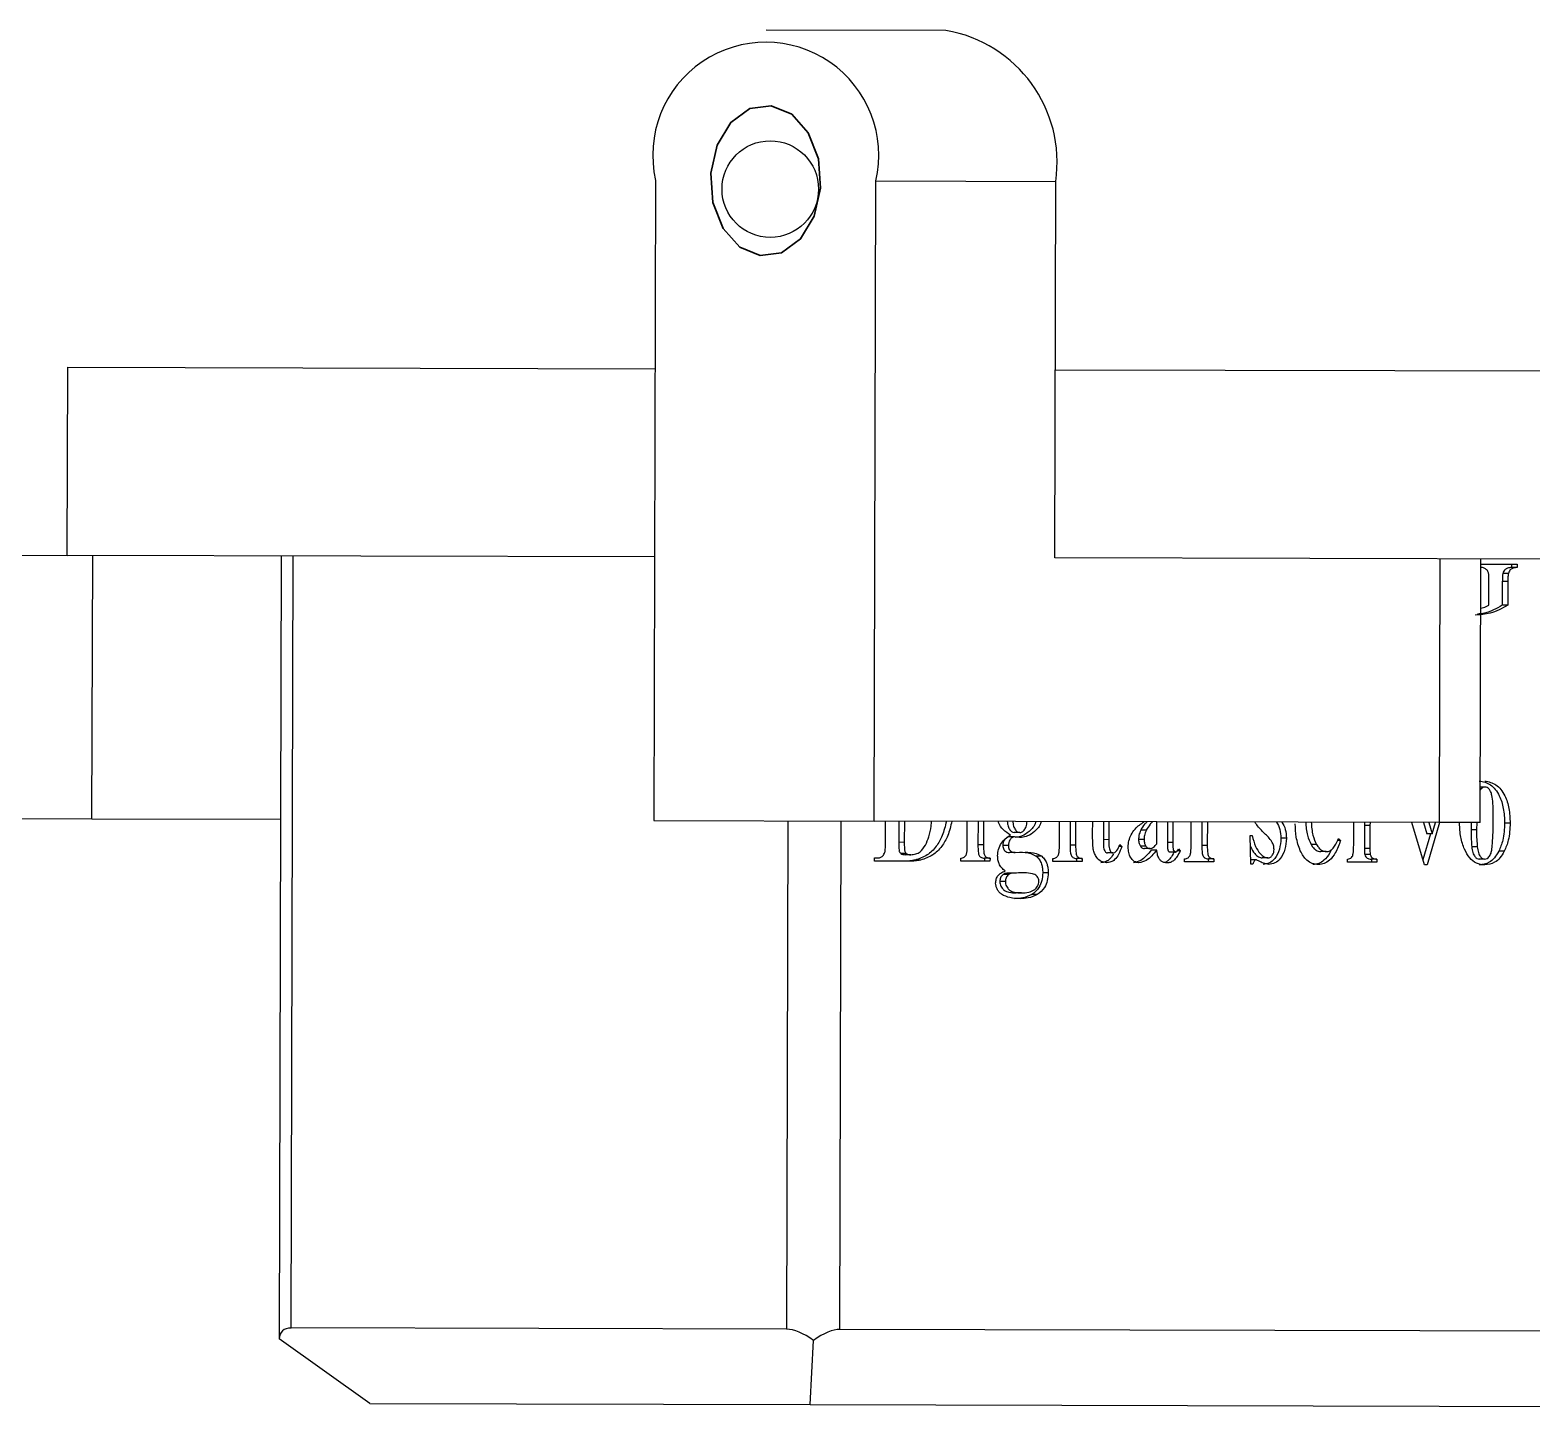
# Model space of a CAD drawing. Header units: millimetres. Extents: x -551930 to 36223, y -1733730 to 8014.
# Drawn here: x -551812.888 to -551808.401, y -1733704.604 to -1733700.49 of the extents above; entities that cross this region are included whole.
import ezdxf

# ---------------------------------------------------------------- set-up
doc = ezdxf.new("R2010")
doc.units = ezdxf.units.MM
doc.layers.get('0').update_dxf_attribs({"lineweight": 35})

msp = doc.modelspace()

# ---------------------------------------------------------------- linework, layer by layer
at = {"color": 7, "linetype": 'Continuous', "lineweight": 25}
for p, q in [((-551810.1518, -1733700.4916), (-551810.6892, -1733700.4902)), ((-551811.0193, -1733700.9394), (-551811.0241, -1733702.8519)), ((-551810.3663, -1733702.8535), (-551810.3614, -1733700.941)), ((-551810.3614, -1733700.941), (-551809.824, -1733700.9424)), ((-551809.8268, -1733702.0674), (-551809.824, -1733700.9424)), ((-551812.7768, -1733702.0599), (-551812.7753, -1733701.4974)), ((-551812.7753, -1733701.4974), (-551811.0207, -1733701.5019)), ((-551809.8254, -1733701.5049), (-551807.5333, -1733701.5107)), ((-551823.2608, -1733702.0333), (-551812.7768, -1733702.0599)), ((-551811.0221, -1733702.0644), (-551812.7768, -1733702.0599)), ((-551812.7028, -1733702.8476), (-551812.7008, -1733702.0601)), ((-551812.1379, -1733702.0615), (-551812.1438, -1733704.398)), ((-551807.5348, -1733702.0732), (-551809.8268, -1733702.0674)), ((-551808.6772, -1733702.8578), (-551808.6752, -1733702.0703)), ((-551808.5561, -1733702.8581), (-551808.5541, -1733702.0706)), ((-551808.5541, -1733702.0861), (-551808.4459, -1733702.0864)), ((-551808.4623, -1733702.0864), (-551808.4623, -1733702.0956)), ((-551808.4459, -1733702.0864), (-551808.4459, -1733702.0957)), ((-551808.5538, -1733702.0954), (-551808.5542, -1733702.0954)), ((-551808.472, -1733702.1138), (-551808.4884, -1733702.1138)), ((-551808.4459, -1733702.0957), (-551808.4623, -1733702.0956)), ((-551808.53, -1733702.2087), (-551808.5298, -1733702.1372)), ((-551808.49, -1733702.1373), (-551808.4902, -1733702.2088)), ((-551808.4735, -1733702.1374), (-551808.49, -1733702.1373)), ((-551808.4735, -1733702.1374), (-551808.4737, -1733702.2088)), ((-551808.4737, -1733702.2088), (-551808.4902, -1733702.2088)), ((-551808.5415, -1733702.7518), (-551808.5558, -1733702.7517)), ((-551812.7028, -1733702.8476), (-551814.5118, -1733702.843)), ((-551812.1399, -1733702.849), (-551812.7028, -1733702.8476)), ((-551811.0241, -1733702.8519), (-551810.3663, -1733702.8535)), ((-551808.6772, -1733702.8578), (-551810.3663, -1733702.8535)), ((-551810.3326, -1733702.9143), (-551810.3325, -1733702.8536)), ((-551810.2927, -1733702.8537), (-551810.2928, -1733702.9169)), ((-551810.2762, -1733702.8538), (-551810.2764, -1733702.917)), ((-551810.0884, -1733702.9245), (-551810.0882, -1733702.8542)), ((-551810.0562, -1733702.8543), (-551810.0564, -1733702.9245)), ((-551810.0398, -1733702.8544), (-551810.0399, -1733702.9246)), ((-551809.9316, -1733702.8879), (-551809.948, -1733702.8878)), ((-551809.813, -1733702.9252), (-551809.8129, -1733702.8549)), ((-551809.7809, -1733702.855), (-551809.7811, -1733702.9252)), ((-551809.7645, -1733702.8551), (-551809.7646, -1733702.9253)), ((-551809.7137, -1733702.8906), (-551809.7136, -1733702.8552)), ((-551809.6816, -1733702.8553), (-551809.6818, -1733702.9089)), ((-551809.6652, -1733702.8553), (-551809.6653, -1733702.909)), ((-551809.5535, -1733702.8807), (-551809.57, -1733702.8806)), ((-551809.5222, -1733702.9217), (-551809.5221, -1733702.8557)), ((-551809.4903, -1733702.8558), (-551809.4905, -1733702.9173)), ((-551809.4739, -1733702.8558), (-551809.474, -1733702.9173)), ((-551809.4197, -1733702.9262), (-551809.4195, -1733702.8559)), ((-551809.3876, -1733702.856), (-551809.3877, -1733702.9262)), ((-551809.3711, -1733702.8561), (-551809.3713, -1733702.9263)), ((-551808.9339, -1733702.9207), (-551808.9338, -1733702.8572)), ((-551808.9018, -1733702.8664), (-551808.902, -1733702.935)), ((-551808.9014, -1733702.8572), (-551808.9018, -1733702.8664)), ((-551808.8854, -1733702.8664), (-551808.9018, -1733702.8664)), ((-551808.8854, -1733702.8664), (-551808.8856, -1733702.9351)), ((-551808.885, -1733702.8573), (-551808.8854, -1733702.8664)), ((-551808.7229, -1733702.984), (-551808.7601, -1733702.8576)), ((-551808.7043, -1733702.8912), (-551808.7271, -1733702.9696)), ((-551808.7259, -1733702.8577), (-551808.7159, -1733702.8912)), ((-551808.6995, -1733702.8913), (-551808.7159, -1733702.8912)), ((-551808.6781, -1733702.8578), (-551808.7148, -1733702.984)), ((-551808.7094, -1733702.8577), (-551808.6995, -1733702.8913)), ((-551808.6995, -1733702.8913), (-551808.6901, -1733702.8578)), ((-551808.5561, -1733702.8581), (-551808.6772, -1733702.8578)), ((-551808.5831, -1733702.8581), (-551808.5835, -1733702.8798)), ((-551808.5671, -1733702.8798), (-551808.5835, -1733702.8798)), ((-551808.5666, -1733702.8581), (-551808.5671, -1733702.8798)), ((-551808.4666, -1733702.8593), (-551808.483, -1733702.8593)), ((-551810.2764, -1733702.917), (-551810.2928, -1733702.9169)), ((-551810.0399, -1733702.9246), (-551810.0564, -1733702.9245)), ((-551809.9655, -1733702.9264), (-551809.982, -1733702.9264)), ((-551809.9635, -1733702.9009), (-551809.9696, -1733702.9027)), ((-551809.9471, -1733702.901), (-551809.9635, -1733702.9009)), ((-551809.7646, -1733702.9253), (-551809.7811, -1733702.9252)), ((-551809.6653, -1733702.909), (-551809.6818, -1733702.9089)), ((-551809.6269, -1733702.9296), (-551809.6351, -1733702.9295)), ((-551809.6321, -1733702.9239), (-551809.6269, -1733702.9296)), ((-551809.5603, -1733702.9084), (-551809.5767, -1733702.9084)), ((-551809.5546, -1733702.9289), (-551809.571, -1733702.9289)), ((-551809.5424, -1733702.9357), (-551809.5588, -1733702.9356)), ((-551809.5223, -1733702.9402), (-551809.5387, -1733702.9401)), ((-551809.474, -1733702.9173), (-551809.4905, -1733702.9173)), ((-551809.4574, -1733702.9367), (-551809.4523, -1733702.9426)), ((-551809.3713, -1733702.9263), (-551809.3877, -1733702.9262)), ((-551809.2434, -1733702.8969), (-551809.2373, -1733702.8969)), ((-551809.241, -1733702.9818), (-551809.2434, -1733702.8969)), ((-551809.1348, -1733702.905), (-551809.1512, -1733702.905)), ((-551809.0447, -1733702.9237), (-551809.0612, -1733702.9237)), ((-551808.9731, -1733702.9116), (-551808.9818, -1733702.9116)), ((-551808.979, -1733702.906), (-551808.9731, -1733702.9116)), ((-551808.8856, -1733702.9351), (-551808.902, -1733702.935)), ((-551808.5647, -1733702.9303), (-551808.5812, -1733702.9302)), ((-551810.3657, -1733702.9636), (-551810.3578, -1733702.9636)), ((-551810.3657, -1733702.9728), (-551810.3657, -1733702.9636)), ((-551810.261, -1733702.9731), (-551810.3657, -1733702.9728)), ((-551810.2704, -1733702.9501), (-551810.2868, -1733702.95)), ((-551810.257, -1733702.954), (-551810.2734, -1733702.954)), ((-551810.2277, -1733702.9701), (-551810.2442, -1733702.97)), ((-551810.1078, -1733702.9735), (-551810.1078, -1733702.9645)), ((-551810.0204, -1733702.9737), (-551810.1078, -1733702.9735)), ((-551810.0368, -1733702.9647), (-551810.0368, -1733702.9736)), ((-551810.0203, -1733702.9647), (-551810.0368, -1733702.9647)), ((-551810.0203, -1733702.9647), (-551810.0204, -1733702.9737)), ((-551809.9453, -1733702.9472), (-551809.9617, -1733702.9472)), ((-551809.9453, -1733702.9472), (-551809.9155, -1733702.9468)), ((-551809.8657, -1733702.9584), (-551809.8822, -1733702.9583)), ((-551809.8325, -1733702.9742), (-551809.8325, -1733702.9652)), ((-551809.7451, -1733702.9744), (-551809.8325, -1733702.9742)), ((-551809.7615, -1733702.9654), (-551809.7615, -1733702.9743)), ((-551809.745, -1733702.9654), (-551809.7615, -1733702.9654)), ((-551809.745, -1733702.9654), (-551809.7451, -1733702.9744)), ((-551809.6534, -1733702.9488), (-551809.6698, -1733702.9488)), ((-551809.4666, -1733702.9459), (-551809.4831, -1733702.9459)), ((-551809.4523, -1733702.9426), (-551809.4612, -1733702.9426)), ((-551809.4391, -1733702.9752), (-551809.4391, -1733702.9662)), ((-551809.3517, -1733702.9754), (-551809.4391, -1733702.9752)), ((-551809.3681, -1733702.9664), (-551809.3682, -1733702.9753)), ((-551809.3517, -1733702.9664), (-551809.3681, -1733702.9664)), ((-551809.3517, -1733702.9664), (-551809.3517, -1733702.9754)), ((-551809.2256, -1733702.9693), (-551809.2413, -1733702.9692)), ((-551809.2352, -1733702.9818), (-551809.241, -1733702.9818)), ((-551809.1908, -1733702.9637), (-551809.2072, -1733702.9637)), ((-551809.0161, -1733702.9448), (-551809.0325, -1733702.9448)), ((-551808.9521, -1733702.9764), (-551808.952, -1733702.9674)), ((-551808.8646, -1733702.9766), (-551808.9521, -1733702.9764)), ((-551808.8845, -1733702.9536), (-551808.9009, -1733702.9535)), ((-551808.881, -1733702.9676), (-551808.8811, -1733702.9766)), ((-551808.8646, -1733702.9677), (-551808.881, -1733702.9676)), ((-551808.8646, -1733702.9677), (-551808.8646, -1733702.9766)), ((-551808.7148, -1733702.984), (-551808.7229, -1733702.984)), ((-551808.5428, -1733702.9671), (-551808.5592, -1733702.967)), ((-551808.5425, -1733702.9844), (-551808.5589, -1733702.9844)), ((-551808.4842, -1733702.9437), (-551808.5006, -1733702.9436)), ((-551809.9646, -1733703.0128), (-551809.981, -1733703.0128)), ((-551809.9413, -1733703.0086), (-551809.9577, -1733703.0086)), ((-551809.8464, -1733703.0083), (-551809.8628, -1733703.0083)), ((-551809.9744, -1733703.0341), (-551809.9909, -1733703.034)), ((-551809.9261, -1733703.0681), (-551809.9425, -1733703.0681)), ((-551809.8792, -1733703.0733), (-551809.8957, -1733703.0732)), ((-551810.6279, -1733704.3716), (-551812.108, -1733704.3679)), ((-551807.5514, -1733704.3794), (-551810.4689, -1733704.372)), ((-551811.8728, -1733704.5935), (-551812.1438, -1733704.4007)), ((-551810.5572, -1733704.5968), (-551810.5474, -1733704.4048)), ((-551811.8728, -1733704.5935), (-551810.5572, -1733704.5968)), ((-551810.5572, -1733704.5968), (-551807.7932, -1733704.6038))]:
    msp.add_line(p, q, dxfattribs=at)
at = {"color": 8, "linetype": 'Continuous', "lineweight": 25}
for p, q in [((-551812.108, -1733704.3679), (-551812.1022, -1733702.0616)), ((-551810.6241, -1733702.8529), (-551810.6279, -1733704.3716)), ((-551810.4689, -1733704.372), (-551810.4651, -1733702.8533))]:
    msp.add_line(p, q, dxfattribs=at)
at = {"color": 7, "linetype": 'Continuous', "flags": 128}
msp.add_lwpolyline([(-551810.5329, -1733700.8748), (-551810.5631, -1733700.7974), (-551810.6126, -1733700.7417), (-551810.674, -1733700.7163), (-551810.7379, -1733700.7249), (-551810.7945, -1733700.7663), (-551810.8353, -1733700.8342), (-551810.854, -1733700.9182), (-551810.8478, -1733701.0056), (-551810.8176, -1733701.083), (-551810.7681, -1733701.1387), (-551810.7067, -1733701.1641), (-551810.6428, -1733701.1555), (-551810.5862, -1733701.1141), (-551810.5454, -1733701.0462), (-551810.5267, -1733700.9622), (-551810.5329, -1733700.8748)], dxfattribs=at)
at = {"color": 7, "linetype": 'Continuous', "lineweight": 25}
msp.add_circle((-551810.6767, -1733700.9654), 0.1442, dxfattribs=at)
for centre, radius, start, end in [((-551810.2192, -1733700.8851), 0.3993, 351.7544, 80.2819), ((-551810.6902, -1733700.8642), 0.3376, 346.8441, 192.865)]:
    msp.add_arc(centre, radius, start, end, dxfattribs=at)
for centre, major_axis, ratio, start_param, end_param in [((-551812.0315, -1733704.4806), (-0.1029, 0.1034), 0.434428, 5.873356, 6.658754), ((-551810.5514, -1733704.4843), (-0.1029, 0.1034), 0.434428, 5.087958, 5.873356), ((-551810.5514, -1733704.4843), (0.1049, 0.1044), 0.394284, 0.375569, 1.160967)]:
    msp.add_ellipse(centre, major_axis=major_axis, ratio=ratio, start_param=start_param, end_param=end_param, dxfattribs=at)
for points, knots in [([(-551808.5298, -1733702.1372), (-551808.5298, -1733702.132), (-551808.5299, -1733702.1235), (-551808.5307, -1733702.113), (-551808.5332, -1733702.107), (-551808.5372, -1733702.1017), (-551808.5441, -1733702.0963), (-551808.5504, -1733702.0957), (-551808.5538, -1733702.0954)], [0, 0, 0, 0, 0.2474451, 0.3997958, 0.4795028, 0.5701818, 0.7685921, 1, 1, 1, 1]), ([(-551808.4884, -1733702.1138), (-551808.4887, -1733702.115), (-551808.4894, -1733702.1182), (-551808.4898, -1733702.1261), (-551808.4899, -1733702.1327), (-551808.49, -1733702.1373)], [0, 0, 0, 0, 0.165023, 0.418057, 1, 1, 1, 1]), ([(-551808.4623, -1733702.0956), (-551808.4664, -1733702.0961), (-551808.473, -1733702.097), (-551808.4811, -1733702.1007), (-551808.4858, -1733702.1068), (-551808.4875, -1733702.1114), (-551808.4884, -1733702.1138)], [0, 0, 0, 0, 0.39923, 0.650801, 0.817631, 1, 1, 1, 1]), ([(-551808.472, -1733702.1138), (-551808.4722, -1733702.1151), (-551808.4729, -1733702.1182), (-551808.4734, -1733702.1262), (-551808.4735, -1733702.1328), (-551808.4735, -1733702.1374)], [0, 0, 0, 0, 0.165023, 0.418057, 1, 1, 1, 1]), ([(-551808.4459, -1733702.0957), (-551808.4499, -1733702.0962), (-551808.4565, -1733702.097), (-551808.4646, -1733702.1007), (-551808.4693, -1733702.1068), (-551808.4711, -1733702.1114), (-551808.472, -1733702.1138)], [0, 0, 0, 0, 0.39923, 0.650801, 0.817631, 1, 1, 1, 1]), ([(-551808.4737, -1733702.2088), (-551808.4911, -1733702.2182), (-551808.5225, -1733702.2352), (-551808.5558, -1733702.2372), (-551808.5708, -1733702.238)], [0, 0, 0, 0, 0.551877, 1, 1, 1, 1]), ([(-551808.4902, -1733702.2088), (-551808.5074, -1733702.2186), (-551808.5316, -1733702.2324), (-551808.5572, -1733702.2345), (-551808.5645, -1733702.2351)], [0, 0, 0, 0, 0.715591, 1, 1, 1, 1]), ([(-551808.5545, -1733702.2171), (-551808.5516, -1733702.2168), (-551808.5432, -1733702.2157), (-551808.5353, -1733702.2115), (-551808.53, -1733702.2087)], [0, 0, 0, 0, 0.3358441, 1, 1, 1, 1]), ([(-551808.5587, -1733702.7338), (-551808.5472, -1733702.736), (-551808.5241, -1733702.7405), (-551808.4983, -1733702.7737), (-551808.4852, -1733702.8159), (-551808.4837, -1733702.8446), (-551808.483, -1733702.8593)], [0, 0, 0, 0, 0.268271, 0.539675, 0.764512, 1, 1, 1, 1]), ([(-551808.5415, -1733702.7518), (-551808.5436, -1733702.752), (-551808.5478, -1733702.7525), (-551808.5528, -1733702.7561), (-551808.555, -1733702.7596), (-551808.5558, -1733702.7609)], [0, 0, 0, 0, 0.3910139, 0.7738715, 1, 1, 1, 1]), ([(-551808.5422, -1733702.7338), (-551808.5307, -1733702.7361), (-551808.5076, -1733702.7405), (-551808.4819, -1733702.7737), (-551808.4687, -1733702.8159), (-551808.4673, -1733702.8446), (-551808.4666, -1733702.8593)], [0, 0, 0, 0, 0.268271, 0.539675, 0.764512, 1, 1, 1, 1]), ([(-551808.5298, -1733702.7571), (-551808.5317, -1733702.7554), (-551808.5353, -1733702.7522), (-551808.5395, -1733702.7519), (-551808.5415, -1733702.7518)], [0, 0, 0, 0, 0.532969, 1, 1, 1, 1]), ([(-551808.5172, -1733702.8396), (-551808.5173, -1733702.8263), (-551808.5173, -1733702.8053), (-551808.5199, -1733702.7801), (-551808.5242, -1733702.7653), (-551808.5281, -1733702.7597), (-551808.5298, -1733702.7571)], [0, 0, 0, 0, 0.456429, 0.727263, 0.874552, 1, 1, 1, 1]), ([(-551808.5209, -1733702.9368), (-551808.5198, -1733702.9227), (-551808.5172, -1733702.8904), (-551808.5172, -1733702.8579), (-551808.5172, -1733702.8396)], [0, 0, 0, 0, 0.436824, 1, 1, 1, 1]), ([(-551810.1507, -1733702.8541), (-551810.1542, -1733702.8688), (-551810.161, -1733702.8966), (-551810.1811, -1733702.9318), (-551810.209, -1733702.9584), (-551810.2319, -1733702.9659), (-551810.2442, -1733702.97)], [0, 0, 0, 0, 0.244914, 0.462355, 0.709531, 1, 1, 1, 1]), ([(-551810.1342, -1733702.8541), (-551810.1378, -1733702.8689), (-551810.1445, -1733702.8967), (-551810.1646, -1733702.9318), (-551810.1926, -1733702.9584), (-551810.2154, -1733702.966), (-551810.2277, -1733702.9701)], [0, 0, 0, 0, 0.244914, 0.462355, 0.709531, 1, 1, 1, 1]), ([(-551810.2129, -1733702.9253), (-551810.2093, -1733702.9171), (-551810.2017, -1733702.8995), (-551810.1962, -1733702.8746), (-551810.1954, -1733702.8587), (-551810.1952, -1733702.854)], [0, 0, 0, 0, 0.378914, 0.813685, 1, 1, 1, 1]), ([(-551809.9976, -1733702.9575), (-551809.9969, -1733702.9508), (-551809.9956, -1733702.9367), (-551809.9866, -1733702.9192), (-551809.9742, -1733702.905), (-551809.9646, -1733702.8986), (-551809.9593, -1733702.8951)], [0, 0, 0, 0, 0.22406, 0.477874, 0.715637, 1, 1, 1, 1]), ([(-551809.9593, -1733702.8951), (-551809.9668, -1733702.8903), (-551809.9804, -1733702.8816), (-551809.9927, -1733702.8655), (-551809.9956, -1733702.8554), (-551809.9959, -1733702.8545)], [0, 0, 0, 0, 0.524611, 0.954027, 1, 1, 1, 1]), ([(-551809.9687, -1733702.8545), (-551809.9683, -1733702.8581), (-551809.9674, -1733702.8662), (-551809.963, -1733702.8771), (-551809.9563, -1733702.8861), (-551809.9507, -1733702.8872), (-551809.948, -1733702.8878)], [0, 0, 0, 0, 0.221377, 0.499902, 0.761537, 1, 1, 1, 1]), ([(-551809.9523, -1733702.8546), (-551809.9519, -1733702.8582), (-551809.951, -1733702.8663), (-551809.9465, -1733702.8771), (-551809.9399, -1733702.8861), (-551809.9343, -1733702.8873), (-551809.9316, -1733702.8879)], [0, 0, 0, 0, 0.2213769, 0.4999022, 0.7615374, 1, 1, 1, 1]), ([(-551809.8843, -1733702.8548), (-551809.8844, -1733702.8554), (-551809.8867, -1733702.8688), (-551809.9027, -1733702.8845), (-551809.9228, -1733702.899), (-551809.9366, -1733702.9013), (-551809.9429, -1733702.9024)], [0, 0, 0, 0, 0.020209, 0.405866, 0.730197, 1, 1, 1, 1]), ([(-551809.9316, -1733702.8879), (-551809.9291, -1733702.8875), (-551809.9241, -1733702.8868), (-551809.9175, -1733702.8802), (-551809.9116, -1733702.8697), (-551809.9103, -1733702.8601), (-551809.9096, -1733702.8547)], [0, 0, 0, 0, 0.213637, 0.429183, 0.677278, 1, 1, 1, 1]), ([(-551809.8679, -1733702.8548), (-551809.868, -1733702.8555), (-551809.8703, -1733702.8689), (-551809.8863, -1733702.8846), (-551809.9063, -1733702.899), (-551809.9202, -1733702.9014), (-551809.9264, -1733702.9024)], [0, 0, 0, 0, 0.0202089, 0.4058655, 0.7301969, 1, 1, 1, 1]), ([(-551809.7121, -1733702.9372), (-551809.7126, -1733702.9309), (-551809.7139, -1733702.9155), (-551809.7137, -1733702.8999), (-551809.7137, -1733702.8906)], [0, 0, 0, 0, 0.4040334, 1, 1, 1, 1]), ([(-551809.6076, -1733702.9316), (-551809.6071, -1733702.9249), (-551809.6062, -1733702.9114), (-551809.5987, -1733702.8926), (-551809.584, -1733702.8715), (-551809.5694, -1733702.8619), (-551809.5599, -1733702.8556)], [0, 0, 0, 0, 0.180898, 0.367604, 0.583246, 1, 1, 1, 1]), ([(-551809.57, -1733702.8806), (-551809.5721, -1733702.8856), (-551809.5758, -1733702.8942), (-551809.5765, -1733702.9042), (-551809.5767, -1733702.9084)], [0, 0, 0, 0, 0.583071, 1, 1, 1, 1]), ([(-551809.5514, -1733702.8556), (-551809.5539, -1733702.858), (-551809.561, -1733702.8648), (-551809.5665, -1733702.8744), (-551809.57, -1733702.8806)], [0, 0, 0, 0, 0.353866, 1, 1, 1, 1]), ([(-551809.5535, -1733702.8807), (-551809.5557, -1733702.8857), (-551809.5594, -1733702.8942), (-551809.56, -1733702.9042), (-551809.5603, -1733702.9084)], [0, 0, 0, 0, 0.583071, 1, 1, 1, 1]), ([(-551809.535, -1733702.8556), (-551809.5375, -1733702.858), (-551809.5446, -1733702.8648), (-551809.55, -1733702.8745), (-551809.5535, -1733702.8807)], [0, 0, 0, 0, 0.353866, 1, 1, 1, 1]), ([(-551809.2002, -1733702.8903), (-551809.2084, -1733702.8822), (-551809.2187, -1733702.872), (-551809.2274, -1733702.8591), (-551809.2292, -1733702.8564)], [0, 0, 0, 0, 0.795598, 1, 1, 1, 1]), ([(-551809.172, -1733702.9383), (-551809.1722, -1733702.934), (-551809.1728, -1733702.9253), (-551809.1823, -1733702.9074), (-551809.1925, -1733702.8977), (-551809.2002, -1733702.8903)], [0, 0, 0, 0, 0.192724, 0.388298, 1, 1, 1, 1]), ([(-551809.1647, -1733702.8566), (-551809.1608, -1733702.8634), (-551809.1528, -1733702.8775), (-551809.1518, -1733702.8957), (-551809.1512, -1733702.905)], [0, 0, 0, 0, 0.489374, 1, 1, 1, 1]), ([(-551809.1482, -1733702.8566), (-551809.1443, -1733702.8635), (-551809.1364, -1733702.8775), (-551809.1353, -1733702.8957), (-551809.1348, -1733702.905)], [0, 0, 0, 0, 0.4893738, 1, 1, 1, 1]), ([(-551809.0935, -1733702.9427), (-551809.0983, -1733702.9291), (-551809.1072, -1733702.9036), (-551809.1079, -1733702.875), (-551809.1083, -1733702.8616)], [0, 0, 0, 0, 0.532315, 1, 1, 1, 1]), ([(-551809.0773, -1733702.8568), (-551809.0763, -1733702.8703), (-551809.0747, -1733702.8946), (-551809.0653, -1733702.9147), (-551809.0612, -1733702.9237)], [0, 0, 0, 0, 0.5537861, 1, 1, 1, 1]), ([(-551809.0608, -1733702.8568), (-551809.0599, -1733702.8703), (-551809.0582, -1733702.8947), (-551809.0489, -1733702.9148), (-551809.0447, -1733702.9237)], [0, 0, 0, 0, 0.553786, 1, 1, 1, 1]), ([(-551808.5425, -1733702.9844), (-551808.5509, -1733702.9836), (-551808.5669, -1733702.9819), (-551808.5885, -1733702.9649), (-551808.6043, -1733702.9369), (-551808.6158, -1733702.9013), (-551808.6171, -1733702.874), (-551808.6177, -1733702.8601)], [0, 0, 0, 0, 0.1974471, 0.3770542, 0.5611685, 0.7769461, 1, 1, 1, 1]), ([(-551808.5835, -1733702.8798), (-551808.5834, -1733702.8895), (-551808.5833, -1733702.9064), (-551808.5818, -1733702.9231), (-551808.5812, -1733702.9302)], [0, 0, 0, 0, 0.574953, 1, 1, 1, 1]), ([(-551808.5671, -1733702.8798), (-551808.567, -1733702.8895), (-551808.5668, -1733702.9064), (-551808.5653, -1733702.9232), (-551808.5647, -1733702.9303)], [0, 0, 0, 0, 0.574953, 1, 1, 1, 1]), ([(-551808.483, -1733702.8593), (-551808.4838, -1733702.8769), (-551808.4852, -1733702.9073), (-551808.4961, -1733702.9329), (-551808.5006, -1733702.9436)], [0, 0, 0, 0, 0.581388, 1, 1, 1, 1]), ([(-551808.4666, -1733702.8593), (-551808.4674, -1733702.877), (-551808.4687, -1733702.9073), (-551808.4796, -1733702.9329), (-551808.4842, -1733702.9437)], [0, 0, 0, 0, 0.5813877, 1, 1, 1, 1]), ([(-551810.3343, -1733702.9463), (-551810.334, -1733702.9447), (-551810.3332, -1733702.9406), (-551810.3328, -1733702.9298), (-551810.3327, -1733702.9207), (-551810.3326, -1733702.9143)], [0, 0, 0, 0, 0.148718, 0.398624, 1, 1, 1, 1]), ([(-551810.2928, -1733702.9169), (-551810.2928, -1733702.923), (-551810.2928, -1733702.932), (-551810.292, -1733702.9428), (-551810.2895, -1733702.9477), (-551810.2877, -1733702.9492), (-551810.2868, -1733702.95)], [0, 0, 0, 0, 0.51001, 0.74916, 0.870945, 1, 1, 1, 1]), ([(-551810.2764, -1733702.917), (-551810.2764, -1733702.9231), (-551810.2763, -1733702.932), (-551810.2755, -1733702.9428), (-551810.2731, -1733702.9477), (-551810.2713, -1733702.9493), (-551810.2704, -1733702.9501)], [0, 0, 0, 0, 0.51001, 0.74916, 0.870945, 1, 1, 1, 1]), ([(-551810.257, -1733702.954), (-551810.2519, -1733702.9536), (-551810.2423, -1733702.9529), (-551810.2262, -1733702.9449), (-551810.2179, -1733702.9327), (-551810.2129, -1733702.9253)], [0, 0, 0, 0, 0.303059, 0.578562, 1, 1, 1, 1]), ([(-551810.0919, -1733702.9553), (-551810.0915, -1733702.9544), (-551810.0905, -1733702.9523), (-551810.0896, -1733702.948), (-551810.0885, -1733702.9387), (-551810.0884, -1733702.9306), (-551810.0884, -1733702.9245)], [0, 0, 0, 0, 0.102997, 0.240765, 0.417772, 1, 1, 1, 1]), ([(-551810.0564, -1733702.9245), (-551810.0563, -1733702.9328), (-551810.0563, -1733702.943), (-551810.0538, -1733702.9544), (-551810.0513, -1733702.9588), (-551810.0476, -1733702.9618), (-551810.0426, -1733702.9639), (-551810.0389, -1733702.9644), (-551810.0368, -1733702.9647)], [0, 0, 0, 0, 0.423641, 0.52808, 0.608585, 0.713504, 0.842176, 1, 1, 1, 1]), ([(-551810.0399, -1733702.9246), (-551810.0399, -1733702.9328), (-551810.0398, -1733702.9431), (-551810.0373, -1733702.9544), (-551810.0348, -1733702.9588), (-551810.0312, -1733702.9618), (-551810.0262, -1733702.9639), (-551810.0224, -1733702.9644), (-551810.0203, -1733702.9647)], [0, 0, 0, 0, 0.423641, 0.52808, 0.608585, 0.713504, 0.842176, 1, 1, 1, 1]), ([(-551809.9738, -1733702.9059), (-551809.9753, -1733702.9072), (-551809.9784, -1733702.9102), (-551809.9814, -1733702.9177), (-551809.9818, -1733702.9235), (-551809.982, -1733702.9264)], [0, 0, 0, 0, 0.297557, 0.649196, 1, 1, 1, 1]), ([(-551809.982, -1733702.9264), (-551809.9819, -1733702.9285), (-551809.9816, -1733702.9327), (-551809.9794, -1733702.9384), (-551809.9757, -1733702.9436), (-551809.9694, -1733702.9468), (-551809.9645, -1733702.947), (-551809.9617, -1733702.9472)], [0, 0, 0, 0, 0.155654, 0.306588, 0.470114, 0.701011, 1, 1, 1, 1]), ([(-551809.9471, -1733702.901), (-551809.9499, -1733702.9014), (-551809.9553, -1733702.9022), (-551809.9613, -1733702.9093), (-551809.9649, -1733702.9176), (-551809.9653, -1733702.9235), (-551809.9655, -1733702.9264)], [0, 0, 0, 0, 0.2907808, 0.5745326, 0.7875189, 1, 1, 1, 1]), ([(-551809.9655, -1733702.9264), (-551809.9654, -1733702.9286), (-551809.9652, -1733702.9328), (-551809.963, -1733702.9385), (-551809.9592, -1733702.9436), (-551809.953, -1733702.9468), (-551809.9481, -1733702.9471), (-551809.9453, -1733702.9472)], [0, 0, 0, 0, 0.155654, 0.306588, 0.470114, 0.701011, 1, 1, 1, 1]), ([(-551809.9264, -1733702.9024), (-551809.9273, -1733702.9024), (-551809.9296, -1733702.9023), (-551809.9365, -1733702.9018), (-551809.9426, -1733702.9013), (-551809.9471, -1733702.901)], [0, 0, 0, 0, 0.122215, 0.340922, 1, 1, 1, 1]), ([(-551809.8166, -1733702.956), (-551809.8161, -1733702.9551), (-551809.8152, -1733702.953), (-551809.8143, -1733702.9487), (-551809.8132, -1733702.9394), (-551809.8131, -1733702.9313), (-551809.813, -1733702.9252)], [0, 0, 0, 0, 0.102997, 0.240765, 0.417772, 1, 1, 1, 1]), ([(-551809.7811, -1733702.9252), (-551809.781, -1733702.9335), (-551809.781, -1733702.9437), (-551809.7785, -1733702.9551), (-551809.776, -1733702.9595), (-551809.7723, -1733702.9625), (-551809.7673, -1733702.9646), (-551809.7636, -1733702.9651), (-551809.7615, -1733702.9654)], [0, 0, 0, 0, 0.423641, 0.52808, 0.608585, 0.713504, 0.842176, 1, 1, 1, 1]), ([(-551809.7646, -1733702.9253), (-551809.7646, -1733702.9335), (-551809.7645, -1733702.9438), (-551809.762, -1733702.9551), (-551809.7595, -1733702.9595), (-551809.7559, -1733702.9625), (-551809.7509, -1733702.9646), (-551809.7471, -1733702.9651), (-551809.745, -1733702.9654)], [0, 0, 0, 0, 0.423641, 0.52808, 0.608585, 0.713504, 0.842176, 1, 1, 1, 1]), ([(-551809.6726, -1733702.9779), (-551809.6779, -1733702.9773), (-551809.6884, -1733702.976), (-551809.7003, -1733702.9641), (-551809.7084, -1733702.9511), (-551809.7109, -1733702.9417), (-551809.7121, -1733702.9372)], [0, 0, 0, 0, 0.308954, 0.601284, 0.810624, 1, 1, 1, 1]), ([(-551809.6818, -1733702.9089), (-551809.6817, -1733702.9151), (-551809.6817, -1733702.9244), (-551809.6807, -1733702.9361), (-551809.6782, -1733702.9424), (-551809.6753, -1733702.9459), (-551809.6726, -1733702.9483), (-551809.6707, -1733702.9486), (-551809.6698, -1733702.9488)], [0, 0, 0, 0, 0.3807105, 0.5811935, 0.7187676, 0.8257637, 0.9198617, 1, 1, 1, 1]), ([(-551809.6269, -1733702.9296), (-551809.6296, -1733702.9377), (-551809.6348, -1733702.9529), (-551809.6467, -1733702.9686), (-551809.6596, -1733702.9768), (-551809.6682, -1733702.9775), (-551809.6726, -1733702.9779)], [0, 0, 0, 0, 0.307089, 0.57542, 0.780827, 1, 1, 1, 1]), ([(-551809.6653, -1733702.909), (-551809.6653, -1733702.9151), (-551809.6653, -1733702.9244), (-551809.6643, -1733702.9361), (-551809.6617, -1733702.9424), (-551809.6589, -1733702.946), (-551809.6562, -1733702.9483), (-551809.6542, -1733702.9487), (-551809.6534, -1733702.9488)], [0, 0, 0, 0, 0.38071, 0.581193, 0.718768, 0.825764, 0.919862, 1, 1, 1, 1]), ([(-551809.6534, -1733702.9488), (-551809.6513, -1733702.9484), (-551809.6467, -1733702.9475), (-551809.6389, -1733702.939), (-551809.6348, -1733702.93), (-551809.6321, -1733702.9239)], [0, 0, 0, 0, 0.221959, 0.476499, 1, 1, 1, 1]), ([(-551809.5756, -1733702.9782), (-551809.5804, -1733702.9774), (-551809.5899, -1733702.9759), (-551809.6005, -1733702.9634), (-551809.6067, -1733702.9479), (-551809.6073, -1733702.9371), (-551809.6076, -1733702.9316)], [0, 0, 0, 0, 0.284469, 0.561949, 0.776319, 1, 1, 1, 1]), ([(-551809.5387, -1733702.9401), (-551809.5486, -1733702.9523), (-551809.5644, -1733702.9717), (-551809.5845, -1733702.9764), (-551809.592, -1733702.9781)], [0, 0, 0, 0, 0.6264559, 1, 1, 1, 1]), ([(-551809.5767, -1733702.9084), (-551809.5764, -1733702.9126), (-551809.5758, -1733702.9202), (-551809.5725, -1733702.9262), (-551809.571, -1733702.9289)], [0, 0, 0, 0, 0.548531, 1, 1, 1, 1]), ([(-551809.5223, -1733702.9402), (-551809.5322, -1733702.9523), (-551809.548, -1733702.9717), (-551809.5681, -1733702.9764), (-551809.5756, -1733702.9782)], [0, 0, 0, 0, 0.626456, 1, 1, 1, 1]), ([(-551809.571, -1733702.9289), (-551809.5691, -1733702.931), (-551809.5655, -1733702.9351), (-551809.561, -1733702.9355), (-551809.5588, -1733702.9356)], [0, 0, 0, 0, 0.5283943, 1, 1, 1, 1]), ([(-551809.5603, -1733702.9084), (-551809.56, -1733702.9126), (-551809.5594, -1733702.9203), (-551809.5561, -1733702.9262), (-551809.5546, -1733702.9289)], [0, 0, 0, 0, 0.5485313, 1, 1, 1, 1]), ([(-551809.5546, -1733702.9289), (-551809.5527, -1733702.9311), (-551809.5491, -1733702.9352), (-551809.5445, -1733702.9355), (-551809.5424, -1733702.9357)], [0, 0, 0, 0, 0.528394, 1, 1, 1, 1]), ([(-551809.5424, -1733702.9357), (-551809.5407, -1733702.9354), (-551809.537, -1733702.9349), (-551809.53, -1733702.9303), (-551809.5253, -1733702.9251), (-551809.5222, -1733702.9217)], [0, 0, 0, 0, 0.22547, 0.487942, 1, 1, 1, 1]), ([(-551809.4912, -1733702.9784), (-551809.4944, -1733702.9782), (-551809.5004, -1733702.9778), (-551809.5086, -1733702.9737), (-551809.5154, -1733702.9664), (-551809.5204, -1733702.9548), (-551809.5216, -1733702.9453), (-551809.5223, -1733702.9402)], [0, 0, 0, 0, 0.21253, 0.395915, 0.56405, 0.76685, 1, 1, 1, 1]), ([(-551809.4905, -1733702.9173), (-551809.4906, -1733702.9236), (-551809.4908, -1733702.931), (-551809.4894, -1733702.939), (-551809.4886, -1733702.9414), (-551809.4876, -1733702.9434), (-551809.4862, -1733702.9449), (-551809.4847, -1733702.9457), (-551809.4836, -1733702.9458), (-551809.4831, -1733702.9459)], [0, 0, 0, 0, 0.55111, 0.642796, 0.717014, 0.791849, 0.861239, 0.929162, 1, 1, 1, 1]), ([(-551809.474, -1733702.9173), (-551809.4742, -1733702.9237), (-551809.4743, -1733702.931), (-551809.473, -1733702.939), (-551809.4722, -1733702.9415), (-551809.4711, -1733702.9435), (-551809.4698, -1733702.9449), (-551809.4683, -1733702.9458), (-551809.4672, -1733702.9459), (-551809.4666, -1733702.9459)], [0, 0, 0, 0, 0.55111, 0.642796, 0.717014, 0.791849, 0.861239, 0.929162, 1, 1, 1, 1]), ([(-551809.4666, -1733702.9459), (-551809.4657, -1733702.9458), (-551809.4639, -1733702.9455), (-551809.4605, -1733702.9424), (-551809.4587, -1733702.939), (-551809.4574, -1733702.9367)], [0, 0, 0, 0, 0.227442, 0.485352, 1, 1, 1, 1]), ([(-551809.4232, -1733702.957), (-551809.4228, -1733702.9561), (-551809.4218, -1733702.954), (-551809.421, -1733702.9497), (-551809.4198, -1733702.9404), (-551809.4198, -1733702.9323), (-551809.4197, -1733702.9262)], [0, 0, 0, 0, 0.102997, 0.240765, 0.417772, 1, 1, 1, 1]), ([(-551809.3877, -1733702.9262), (-551809.3877, -1733702.9345), (-551809.3876, -1733702.9447), (-551809.3851, -1733702.9561), (-551809.3826, -1733702.9605), (-551809.379, -1733702.9635), (-551809.374, -1733702.9656), (-551809.3702, -1733702.9661), (-551809.3681, -1733702.9664)], [0, 0, 0, 0, 0.423641, 0.52808, 0.608585, 0.713504, 0.842176, 1, 1, 1, 1]), ([(-551809.3713, -1733702.9263), (-551809.3712, -1733702.9345), (-551809.3712, -1733702.9448), (-551809.3687, -1733702.9561), (-551809.3662, -1733702.9605), (-551809.3625, -1733702.9635), (-551809.3575, -1733702.9656), (-551809.3538, -1733702.9661), (-551809.3517, -1733702.9664)], [0, 0, 0, 0, 0.423641, 0.52808, 0.608585, 0.713504, 0.842176, 1, 1, 1, 1]), ([(-551809.2424, -1733702.9305), (-551809.2384, -1733702.9377), (-551809.2316, -1733702.9498), (-551809.219, -1733702.9613), (-551809.2109, -1733702.9629), (-551809.2072, -1733702.9637)], [0, 0, 0, 0, 0.437328, 0.743049, 1, 1, 1, 1]), ([(-551809.2373, -1733702.8969), (-551809.2344, -1733702.9081), (-551809.229, -1733702.9286), (-551809.2154, -1733702.9493), (-551809.2026, -1733702.9614), (-551809.1945, -1733702.963), (-551809.1908, -1733702.9637)], [0, 0, 0, 0, 0.352137, 0.647168, 0.838875, 1, 1, 1, 1]), ([(-551809.1512, -1733702.905), (-551809.1522, -1733702.9162), (-551809.1542, -1733702.9388), (-551809.1675, -1733702.9655), (-551809.1855, -1733702.9804), (-551809.1979, -1733702.982), (-551809.2042, -1733702.9828)], [0, 0, 0, 0, 0.27462, 0.55512, 0.774304, 1, 1, 1, 1]), ([(-551809.1908, -1733702.9637), (-551809.1879, -1733702.9634), (-551809.1824, -1733702.9626), (-551809.1762, -1733702.9556), (-551809.1725, -1733702.9472), (-551809.1722, -1733702.9413), (-551809.172, -1733702.9383)], [0, 0, 0, 0, 0.296954, 0.576829, 0.786732, 1, 1, 1, 1]), ([(-551809.1348, -1733702.905), (-551809.1358, -1733702.9162), (-551809.1378, -1733702.9388), (-551809.151, -1733702.9655), (-551809.1691, -1733702.9804), (-551809.1815, -1733702.982), (-551809.1878, -1733702.9828)], [0, 0, 0, 0, 0.27462, 0.55512, 0.774304, 1, 1, 1, 1]), ([(-551809.0612, -1733702.9237), (-551809.0589, -1733702.9272), (-551809.0546, -1733702.9341), (-551809.0451, -1733702.9428), (-551809.0373, -1733702.944), (-551809.0325, -1733702.9448)], [0, 0, 0, 0, 0.298006, 0.572965, 1, 1, 1, 1]), ([(-551809.0015, -1733702.9394), (-551809.0027, -1733702.9424), (-551809.0078, -1733702.9552), (-551809.0204, -1733702.9703), (-551809.0382, -1733702.9816), (-551809.0497, -1733702.9826), (-551809.0556, -1733702.9831)], [0, 0, 0, 0, 0.110918, 0.469145, 0.728618, 1, 1, 1, 1]), ([(-551809.0447, -1733702.9237), (-551809.0425, -1733702.9273), (-551809.0382, -1733702.9341), (-551809.0286, -1733702.9428), (-551809.0208, -1733702.9441), (-551809.0161, -1733702.9448)], [0, 0, 0, 0, 0.298006, 0.572965, 1, 1, 1, 1]), ([(-551808.9731, -1733702.9116), (-551808.9779, -1733702.9244), (-551808.9863, -1733702.9471), (-551809.0038, -1733702.9704), (-551809.0218, -1733702.9816), (-551809.0333, -1733702.9826), (-551809.0391, -1733702.9832)], [0, 0, 0, 0, 0.33984, 0.60583, 0.798494, 1, 1, 1, 1]), ([(-551809.0161, -1733702.9448), (-551809.0123, -1733702.9444), (-551809.0048, -1733702.9434), (-551808.9948, -1733702.9349), (-551808.9864, -1733702.9219), (-551808.9817, -1733702.9117), (-551808.979, -1733702.906)], [0, 0, 0, 0, 0.233954, 0.4712, 0.703641, 1, 1, 1, 1]), ([(-551808.952, -1733702.9674), (-551808.9497, -1733702.967), (-551808.9455, -1733702.9662), (-551808.9401, -1733702.9629), (-551808.9366, -1733702.9572), (-551808.9353, -1733702.9496), (-551808.9341, -1733702.9375), (-551808.934, -1733702.9275), (-551808.9339, -1733702.9207)], [0, 0, 0, 0, 0.16572, 0.296465, 0.410069, 0.518147, 0.669607, 1, 1, 1, 1]), ([(-551808.902, -1733702.935), (-551808.902, -1733702.9394), (-551808.902, -1733702.9448), (-551808.9015, -1733702.951), (-551808.9011, -1733702.9528), (-551808.9009, -1733702.9535)], [0, 0, 0, 0, 0.6970661, 0.8746471, 1, 1, 1, 1]), ([(-551808.8856, -1733702.9351), (-551808.8855, -1733702.9394), (-551808.8855, -1733702.9448), (-551808.885, -1733702.951), (-551808.8846, -1733702.9528), (-551808.8845, -1733702.9536)], [0, 0, 0, 0, 0.697066, 0.874647, 1, 1, 1, 1]), ([(-551808.5812, -1733702.9302), (-551808.5804, -1733702.9362), (-551808.5789, -1733702.9472), (-551808.5729, -1733702.9592), (-551808.5661, -1733702.9659), (-551808.5615, -1733702.9667), (-551808.5592, -1733702.967)], [0, 0, 0, 0, 0.3399011, 0.6219485, 0.8154038, 1, 1, 1, 1]), ([(-551808.5647, -1733702.9303), (-551808.5639, -1733702.9363), (-551808.5625, -1733702.9472), (-551808.5565, -1733702.9592), (-551808.5497, -1733702.966), (-551808.5451, -1733702.9667), (-551808.5428, -1733702.9671)], [0, 0, 0, 0, 0.339901, 0.621949, 0.815404, 1, 1, 1, 1]), ([(-551808.53, -1733702.9607), (-551808.5277, -1733702.957), (-551808.5233, -1733702.9501), (-551808.5217, -1733702.9411), (-551808.5209, -1733702.9368)], [0, 0, 0, 0, 0.531877, 1, 1, 1, 1]), ([(-551810.3578, -1733702.9636), (-551810.3545, -1733702.9634), (-551810.3487, -1733702.9632), (-551810.3415, -1733702.9589), (-551810.3369, -1733702.953), (-551810.3351, -1733702.9485), (-551810.3343, -1733702.9463)], [0, 0, 0, 0, 0.354809, 0.623284, 0.811153, 1, 1, 1, 1]), ([(-551810.2868, -1733702.95), (-551810.2847, -1733702.9513), (-551810.2804, -1733702.9538), (-551810.2758, -1733702.9539), (-551810.2734, -1733702.954)], [0, 0, 0, 0, 0.495092, 1, 1, 1, 1]), ([(-551810.2442, -1733702.97), (-551810.2494, -1733702.971), (-551810.2605, -1733702.9731), (-551810.2716, -1733702.973), (-551810.2775, -1733702.973)], [0, 0, 0, 0, 0.470765, 1, 1, 1, 1]), ([(-551810.2704, -1733702.9501), (-551810.2682, -1733702.9513), (-551810.2639, -1733702.9539), (-551810.2593, -1733702.954), (-551810.257, -1733702.954)], [0, 0, 0, 0, 0.495092, 1, 1, 1, 1]), ([(-551810.2277, -1733702.9701), (-551810.233, -1733702.971), (-551810.244, -1733702.9731), (-551810.2551, -1733702.9731), (-551810.261, -1733702.9731)], [0, 0, 0, 0, 0.470765, 1, 1, 1, 1]), ([(-551810.1078, -1733702.9645), (-551810.1042, -1733702.964), (-551810.0982, -1733702.9633), (-551810.0937, -1733702.9576), (-551810.0919, -1733702.9553)], [0, 0, 0, 0, 0.600264, 1, 1, 1, 1]), ([(-551809.9753, -1733703.0024), (-551809.979, -1733702.9994), (-551809.986, -1733702.9937), (-551809.9932, -1733702.982), (-551809.997, -1733702.9696), (-551809.9974, -1733702.9616), (-551809.9976, -1733702.9575)], [0, 0, 0, 0, 0.3179913, 0.5910074, 0.7925113, 1, 1, 1, 1]), ([(-551809.9319, -1733702.9467), (-551809.9206, -1733702.9467), (-551809.9035, -1733702.9466), (-551809.8876, -1733702.9554), (-551809.8822, -1733702.9583)], [0, 0, 0, 0, 0.66095, 1, 1, 1, 1]), ([(-551809.9155, -1733702.9468), (-551809.9041, -1733702.9467), (-551809.887, -1733702.9466), (-551809.8711, -1733702.9554), (-551809.8657, -1733702.9584)], [0, 0, 0, 0, 0.66095, 1, 1, 1, 1]), ([(-551809.8822, -1733702.9583), (-551809.8789, -1733702.9616), (-551809.8725, -1733702.9678), (-551809.8664, -1733702.9808), (-551809.8632, -1733702.9946), (-551809.863, -1733703.0036), (-551809.8628, -1733703.0083)], [0, 0, 0, 0, 0.286284, 0.553311, 0.767819, 1, 1, 1, 1]), ([(-551809.8657, -1733702.9584), (-551809.8624, -1733702.9616), (-551809.8561, -1733702.9678), (-551809.85, -1733702.9809), (-551809.8468, -1733702.9946), (-551809.8465, -1733703.0036), (-551809.8464, -1733703.0083)], [0, 0, 0, 0, 0.286284, 0.553311, 0.767819, 1, 1, 1, 1]), ([(-551809.8325, -1733702.9652), (-551809.8289, -1733702.9647), (-551809.8229, -1733702.964), (-551809.8184, -1733702.9583), (-551809.8166, -1733702.956)], [0, 0, 0, 0, 0.600264, 1, 1, 1, 1]), ([(-551809.6522, -1733702.9519), (-551809.6524, -1733702.9522), (-551809.6552, -1733702.9594), (-551809.6633, -1733702.9684), (-551809.676, -1733702.9768), (-551809.6846, -1733702.9775), (-551809.689, -1733702.9779)], [0, 0, 0, 0, 0.017155, 0.397763, 0.689118, 1, 1, 1, 1]), ([(-551809.4687, -1733702.9426), (-551809.4718, -1733702.9488), (-551809.4775, -1733702.9601), (-551809.4877, -1733702.9715), (-551809.4955, -1733702.9765), (-551809.4994, -1733702.977), (-551809.5002, -1733702.9771)], [0, 0, 0, 0, 0.38676, 0.705938, 0.94077, 1, 1, 1, 1]), ([(-551809.4523, -1733702.9426), (-551809.4554, -1733702.9488), (-551809.461, -1733702.9601), (-551809.4712, -1733702.9717), (-551809.4814, -1733702.9775), (-551809.4879, -1733702.9781), (-551809.4912, -1733702.9784)], [0, 0, 0, 0, 0.326477, 0.595906, 0.794135, 1, 1, 1, 1]), ([(-551809.4391, -1733702.9662), (-551809.4355, -1733702.9657), (-551809.4295, -1733702.965), (-551809.425, -1733702.9593), (-551809.4232, -1733702.957)], [0, 0, 0, 0, 0.600264, 1, 1, 1, 1]), ([(-551809.2256, -1733702.9693), (-551809.2267, -1733702.9695), (-551809.2289, -1733702.9699), (-551809.2326, -1733702.9742), (-551809.2342, -1733702.9788), (-551809.2352, -1733702.9818)], [0, 0, 0, 0, 0.23145, 0.48421, 1, 1, 1, 1]), ([(-551809.2185, -1733702.9721), (-551809.2201, -1733702.9712), (-551809.2224, -1733702.9699), (-551809.2248, -1733702.9694), (-551809.2256, -1733702.9693)], [0, 0, 0, 0, 0.6813368, 1, 1, 1, 1]), ([(-551809.1878, -1733702.9828), (-551809.1929, -1733702.982), (-551809.2035, -1733702.9803), (-551809.2134, -1733702.9749), (-551809.2185, -1733702.9721)], [0, 0, 0, 0, 0.487645, 1, 1, 1, 1]), ([(-551809.0391, -1733702.9832), (-551809.0454, -1733702.9826), (-551809.0576, -1733702.9815), (-551809.0779, -1733702.97), (-551809.0876, -1733702.953), (-551809.0935, -1733702.9427)], [0, 0, 0, 0, 0.2986711, 0.5712862, 1, 1, 1, 1]), ([(-551808.9009, -1733702.9535), (-551808.9, -1733702.9559), (-551808.8983, -1733702.9605), (-551808.8937, -1733702.9648), (-551808.8878, -1733702.9668), (-551808.8835, -1733702.9673), (-551808.881, -1733702.9676)], [0, 0, 0, 0, 0.231303, 0.45161, 0.683672, 1, 1, 1, 1]), ([(-551808.8845, -1733702.9536), (-551808.8836, -1733702.9559), (-551808.8819, -1733702.9606), (-551808.8772, -1733702.9649), (-551808.8713, -1733702.9668), (-551808.8671, -1733702.9673), (-551808.8646, -1733702.9677)], [0, 0, 0, 0, 0.231303, 0.45161, 0.683672, 1, 1, 1, 1]), ([(-551808.5006, -1733702.9436), (-551808.5048, -1733702.9506), (-551808.5129, -1733702.9642), (-551808.5326, -1733702.981), (-551808.5488, -1733702.9831), (-551808.5589, -1733702.9844)], [0, 0, 0, 0, 0.280536, 0.550254, 1, 1, 1, 1]), ([(-551808.5428, -1733702.9671), (-551808.5401, -1733702.9668), (-551808.5354, -1733702.9663), (-551808.5316, -1733702.9623), (-551808.53, -1733702.9607)], [0, 0, 0, 0, 0.580534, 1, 1, 1, 1]), ([(-551808.4842, -1733702.9437), (-551808.4883, -1733702.9506), (-551808.4964, -1733702.9642), (-551808.5162, -1733702.981), (-551808.5324, -1733702.9831), (-551808.5425, -1733702.9844)], [0, 0, 0, 0, 0.280536, 0.550254, 1, 1, 1, 1]), ([(-551810.0035, -1733703.0388), (-551810.0031, -1733703.0346), (-551810.0023, -1733703.0258), (-551809.9962, -1733703.015), (-551809.9867, -1733703.0074), (-551809.9795, -1733703.0042), (-551809.9753, -1733703.0024)], [0, 0, 0, 0, 0.210251, 0.438964, 0.678337, 1, 1, 1, 1]), ([(-551809.981, -1733703.0128), (-551809.9827, -1733703.0142), (-551809.9858, -1733703.017), (-551809.9889, -1733703.0226), (-551809.9906, -1733703.0284), (-551809.9908, -1733703.0321), (-551809.9909, -1733703.034)], [0, 0, 0, 0, 0.311837, 0.584744, 0.789053, 1, 1, 1, 1]), ([(-551809.9577, -1733703.0086), (-551809.963, -1733703.0087), (-551809.9698, -1733703.0089), (-551809.9777, -1733703.0108), (-551809.98, -1733703.0122), (-551809.981, -1733703.0128)], [0, 0, 0, 0, 0.677418, 0.860576, 1, 1, 1, 1]), ([(-551809.9646, -1733703.0128), (-551809.9662, -1733703.0143), (-551809.9693, -1733703.017), (-551809.9725, -1733703.0226), (-551809.9741, -1733703.0284), (-551809.9743, -1733703.0322), (-551809.9744, -1733703.0341)], [0, 0, 0, 0, 0.3118371, 0.5847443, 0.7890528, 1, 1, 1, 1]), ([(-551809.9413, -1733703.0086), (-551809.9466, -1733703.0088), (-551809.9534, -1733703.0089), (-551809.9612, -1733703.0108), (-551809.9636, -1733703.0122), (-551809.9646, -1733703.0128)], [0, 0, 0, 0, 0.677418, 0.860576, 1, 1, 1, 1]), ([(-551809.8772, -1733703.022), (-551809.8785, -1733703.0202), (-551809.8813, -1733703.0164), (-551809.8871, -1733703.0128), (-551809.907, -1733703.007), (-551809.9253, -1733703.0079), (-551809.9413, -1733703.0086)], [0, 0, 0, 0, 0.0805941, 0.1710296, 0.2818756, 1, 1, 1, 1]), ([(-551809.8628, -1733703.0083), (-551809.8634, -1733703.0161), (-551809.8645, -1733703.0318), (-551809.8753, -1733703.0569), (-551809.8879, -1733703.067), (-551809.8957, -1733703.0732)], [0, 0, 0, 0, 0.272733, 0.550867, 1, 1, 1, 1]), ([(-551809.8464, -1733703.0083), (-551809.8469, -1733703.0161), (-551809.8481, -1733703.0318), (-551809.8588, -1733703.057), (-551809.8714, -1733703.0671), (-551809.8792, -1733703.0733)], [0, 0, 0, 0, 0.272733, 0.550867, 1, 1, 1, 1]), ([(-551809.8745, -1733703.0326), (-551809.8747, -1733703.0304), (-551809.8749, -1733703.0264), (-551809.8765, -1733703.0233), (-551809.8772, -1733703.022)], [0, 0, 0, 0, 0.573414, 1, 1, 1, 1]), ([(-551809.9303, -1733703.0855), (-551809.9406, -1733703.0848), (-551809.9593, -1733703.0836), (-551809.9809, -1733703.076), (-551809.9936, -1733703.0656), (-551809.9992, -1733703.057), (-551810.0028, -1733703.0481), (-551810.0033, -1733703.0418), (-551810.0035, -1733703.0388)], [0, 0, 0, 0, 0.353999, 0.649627, 0.759941, 0.850952, 0.928717, 1, 1, 1, 1]), ([(-551809.9909, -1733703.034), (-551809.9907, -1733703.0364), (-551809.9904, -1733703.0413), (-551809.9877, -1733703.0482), (-551809.9836, -1733703.0546), (-551809.976, -1733703.0625), (-551809.9617, -1733703.0673), (-551809.9496, -1733703.0678), (-551809.9425, -1733703.0681)], [0, 0, 0, 0, 0.082507, 0.169545, 0.268715, 0.386043, 0.638646, 1, 1, 1, 1]), ([(-551809.9744, -1733703.0341), (-551809.9743, -1733703.0365), (-551809.974, -1733703.0414), (-551809.9713, -1733703.0483), (-551809.9672, -1733703.0546), (-551809.9596, -1733703.0626), (-551809.9452, -1733703.0673), (-551809.9332, -1733703.0678), (-551809.9261, -1733703.0681)], [0, 0, 0, 0, 0.082507, 0.169545, 0.268715, 0.386043, 0.638646, 1, 1, 1, 1]), ([(-551809.8957, -1733703.0732), (-551809.9046, -1733703.0772), (-551809.9213, -1733703.0845), (-551809.9387, -1733703.0852), (-551809.9468, -1733703.0854)], [0, 0, 0, 0, 0.534789, 1, 1, 1, 1]), ([(-551809.8792, -1733703.0733), (-551809.8882, -1733703.0772), (-551809.9049, -1733703.0846), (-551809.9223, -1733703.0852), (-551809.9303, -1733703.0855)], [0, 0, 0, 0, 0.534789, 1, 1, 1, 1]), ([(-551809.9261, -1733703.0681), (-551809.9189, -1733703.0678), (-551809.906, -1733703.0673), (-551809.8912, -1733703.0615), (-551809.8824, -1733703.0543), (-551809.8779, -1733703.0481), (-551809.875, -1733703.0407), (-551809.8747, -1733703.0353), (-551809.8745, -1733703.0326)], [0, 0, 0, 0, 0.3456794, 0.6179471, 0.7292854, 0.8248724, 0.9119782, 1, 1, 1, 1])]:
    msp.add_open_spline(points, degree=3, knots=knots, dxfattribs=at)

doc.saveas('drawing.dxf')
